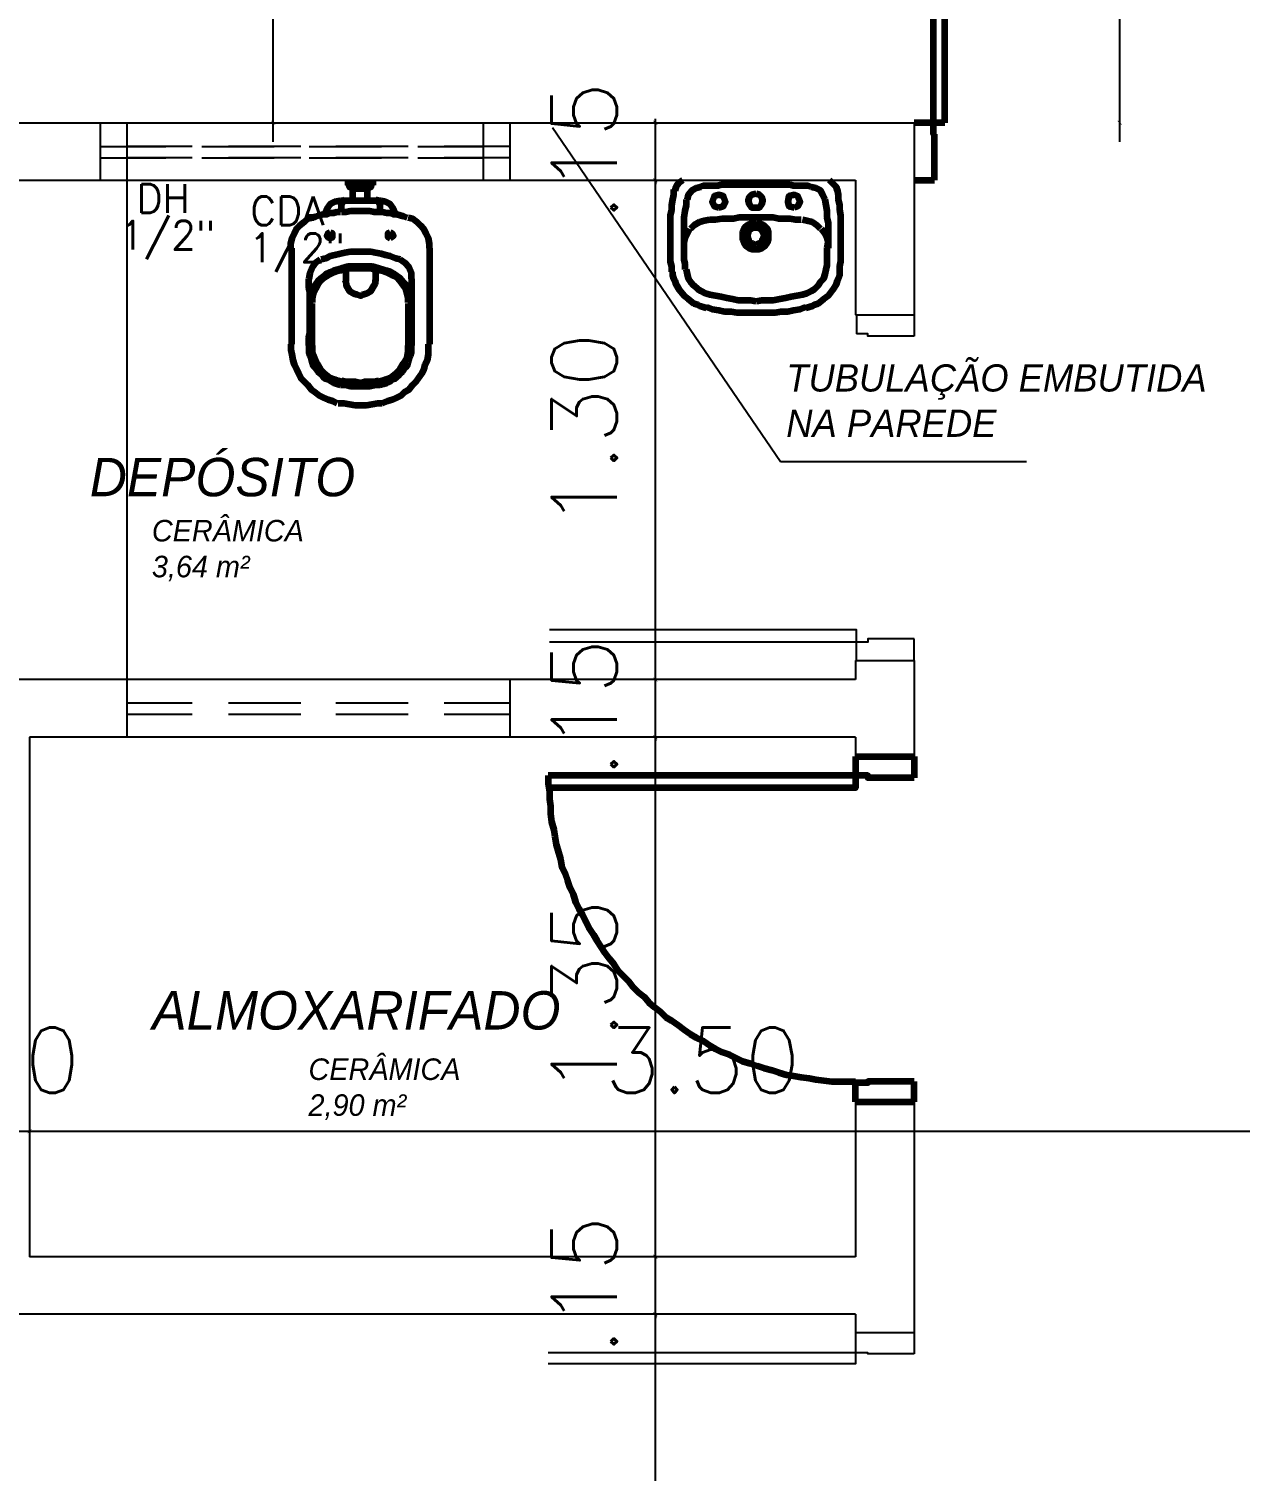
# Model space of a CAD drawing. Header units: millimetres. Extents: x 2273 to 2522, y 1034 to 1187.
# Drawn here: x 2483.969 to 2487.122, y 1117.124 to 1120.879 of the extents above; entities that cross this region are included whole.
import ezdxf

# ---------------------------------------------------------------- set-up
doc = ezdxf.new("R2010")
doc.units = ezdxf.units.MM
for name, color, linetype in [('COTA', 8, 'Continuous'), ('DIVERSOS', 252, 'Continuous'), ('LAYER8', 8, 'Continuous')]:
    doc.layers.add(name, color=color, linetype=linetype)
doc.layers.add('PAREDES', color=4, linetype='Continuous', lineweight=100)
doc.styles.add('Romans', font='romans.shx')
doc.styles.get("Standard").update_dxf_attribs({"font": 'arial.ttf'})
doc.dimstyles.new('COTA50', dxfattribs={"dimtxt": 0.17, "dimasz": 0.01, "dimexe": 0.05, "dimexo": 0.95, "dimgap": 0.1, "dimtad": 1, "dimzin": 4, "dimdsep": 46, "dimtxsty": 'Romans', "dimblk": 'ARCHTICK', "dimcen": -0.3, "dimdle": 0.05, "dimse1": 1, "dimse2": 1, "dimclrd": 2, "dimclre": 3, "dimclrt": 3, "dimadec": 0, "dimazin": 0, "dimtfac": 1, "dimtix": 1, "dimtmove": 2, "dimatfit": 1, "dimldrblk": 'USERTICK', "dimfxl": 0.05, "dimtolj": 1, "dimtzin": 4, "dimlwd": -1, "dimarcsym": 0})

# ---------------------------------------------------------------- blocks, each defined once
blk = doc.blocks.new('L')
at = {"layer": 'PAREDES', "color": 0, "linetype": 'Continuous'}
for points in [[(73.7505, 163.4892), (73.7505, 163.4392)], [(73.7505, 163.4892), (73.9034, 163.4892)], [(73.9034, 163.4892), (73.9034, 163.4333)], [(72.9505, 163.4392), (72.9505, 163.4186), (72.9534, 163.398), (72.9534, 163.3775), (72.9564, 163.3598), (72.9564, 163.3392), (72.9593, 163.3186), (72.9652, 163.298), (72.9681, 163.2804), (72.9711, 163.2598), (72.977, 163.2392), (72.9828, 163.2216), (72.9858, 163.201), (72.9946, 163.1833), (73.0005, 163.1657), (73.0064, 163.148), (73.0152, 163.1304), (73.0211, 163.1098), (73.0299, 163.0922), (73.0387, 163.0775), (73.0475, 163.0598), (73.0564, 163.0422), (73.0681, 163.0245), (73.077, 163.0098), (73.0887, 162.9922), (73.0975, 162.9775), (73.1093, 162.9627), (73.1211, 162.948), (73.1328, 162.9304), (73.1475, 162.9157), (73.1593, 162.9039), (73.1711, 162.8892), (73.1858, 162.8745), (73.2005, 162.8627), (73.2123, 162.848), (73.227, 162.8363), (73.2417, 162.8245), (73.2564, 162.8098), (73.2711, 162.801), (73.2887, 162.7892), (73.3034, 162.7775), (73.3211, 162.7657), (73.3358, 162.7569), (73.3534, 162.748), (73.3711, 162.7363), (73.3858, 162.7275), (73.4034, 162.7186), (73.4211, 162.7127), (73.4387, 162.7039), (73.4564, 162.6951), (73.477, 162.6892), (73.4946, 162.6833), (73.5123, 162.6775), (73.5328, 162.6716), (73.5505, 162.6657), (73.5711, 162.6598), (73.5887, 162.6569), (73.6093, 162.6539), (73.6299, 162.651), (73.6475, 162.648), (73.6681, 162.6451), (73.6887, 162.6422), (73.7093, 162.6422), (73.7299, 162.6422), (73.7505, 162.6422)], [(73.9034, 163.4333), (73.7828, 163.4333), (73.7828, 163.4392), (73.7505, 163.4392), (73.7505, 163.4069), (72.9505, 163.4069)], [(73.7505, 163.4392), (72.9505, 163.4392)], [(73.9034, 162.6422), (73.7828, 162.6422), (73.7828, 162.6392), (73.7505, 162.6392)], [(73.7505, 162.5892), (73.7505, 162.6392)], [(73.9034, 162.5892), (73.9034, 162.6422)], [(73.7505, 162.5892), (73.9034, 162.5892)]]:
    blk.add_lwpolyline(points, dxfattribs=at)
blk = doc.blocks.new('GHJ')
at = {"layer": 'PAREDES', "color": 0, "linetype": 'Continuous'}
for points in [[(75.0534, 165.1422), (75.0505, 165.1686), (75.0505, 165.198), (75.0475, 165.2245), (75.0475, 165.2539), (75.0446, 165.2804), (75.0387, 165.3069), (75.0358, 165.3363), (75.0299, 165.3627), (75.024, 165.3892), (75.0181, 165.4157), (75.0093, 165.4422), (75.0034, 165.4686), (74.9946, 165.4922), (74.9858, 165.5186), (74.977, 165.5451), (74.9652, 165.5686), (74.9534, 165.5922), (74.9446, 165.6186), (74.9328, 165.6422), (74.9181, 165.6657), (74.9064, 165.6892), (74.8917, 165.7098), (74.8799, 165.7333), (74.8652, 165.7569), (74.8475, 165.7775), (74.8328, 165.798), (74.8181, 165.8186), (74.8005, 165.8392), (74.7828, 165.8598), (74.7652, 165.8804), (74.7475, 165.901), (74.7299, 165.9186), (74.7123, 165.9363), (74.6917, 165.9539), (74.6711, 165.9716), (74.6505, 165.9892), (74.6299, 166.0069), (74.6093, 166.0216), (74.5887, 166.0392), (74.5681, 166.0539), (74.5446, 166.0686), (74.5211, 166.0804), (74.5005, 166.0951), (74.477, 166.1069), (74.4534, 166.1216), (74.4299, 166.1333), (74.4034, 166.1422), (74.3799, 166.1539), (74.3564, 166.1657), (74.3299, 166.1745), (74.3034, 166.1833), (74.2799, 166.1922), (74.2534, 166.198), (74.227, 166.2069), (74.2005, 166.2127), (74.174, 166.2186), (74.1475, 166.2245), (74.1181, 166.2275), (74.0917, 166.2333), (74.0652, 166.2363), (74.0358, 166.2363), (74.0093, 166.2392), (73.9799, 166.2392), (73.9505, 166.2422)], [(73.9828, 165.1392), (73.9534, 165.1392), (73.9534, 166.2392)], [(73.9828, 165.1392), (73.9828, 166.2392)], [(73.9564, 165.1098), (73.9534, 165.1098), (73.9534, 165.1392), (73.9034, 165.1392)], [(73.9564, 164.9892), (73.9564, 165.1098)], [(75.1034, 165.1392), (75.0534, 165.1392), (75.0534, 165.1098), (75.0475, 165.1098)], [(75.0475, 164.9892), (75.0475, 165.1098)], [(73.9034, 164.9892), (73.9564, 164.9892)], [(75.1034, 164.9892), (75.0475, 164.9892)]]:
    blk.add_lwpolyline(points, dxfattribs=at)
blk = doc.blocks.new('TR')
at = {"layer": 'PAREDES', "color": 0, "linetype": 'Continuous'}
for points in [[(73.277, 164.9657), (73.277, 164.951), (73.274, 164.9392), (73.2711, 164.9245), (73.2711, 164.9127), (73.2681, 164.898), (73.2681, 164.8863), (73.2681, 164.8716), (73.2681, 164.8598), (73.2681, 164.8451), (73.2681, 164.8304), (73.2681, 164.8186), (73.2681, 164.8039), (73.2681, 164.7922), (73.2681, 164.7775), (73.2711, 164.7657), (73.2711, 164.751)], [(73.3005, 164.9892), (73.2917, 164.9833), (73.2858, 164.9775), (73.2828, 164.9716), (73.2799, 164.9627)], [(73.3475, 164.9716), (73.3358, 164.9686), (73.324, 164.9627), (73.3152, 164.951), (73.3123, 164.9392)], [(73.4917, 164.9775), (73.4799, 164.9775), (73.4711, 164.9775), (73.4623, 164.9775), (73.4534, 164.9775), (73.4446, 164.9775), (73.4358, 164.9775), (73.427, 164.9775), (73.4181, 164.9775), (73.4093, 164.9775), (73.4005, 164.9775), (73.3917, 164.9745), (73.3828, 164.9745), (73.374, 164.9745), (73.3623, 164.9745), (73.3534, 164.9745), (73.3446, 164.9716)], [(73.6358, 164.9716), (73.627, 164.9745), (73.6181, 164.9745), (73.6064, 164.9745), (73.5975, 164.9745), (73.5887, 164.9745), (73.5799, 164.9775), (73.5711, 164.9775), (73.5623, 164.9775), (73.5534, 164.9775), (73.5446, 164.9775), (73.5358, 164.9775), (73.527, 164.9775), (73.5181, 164.9775), (73.5093, 164.9775), (73.5005, 164.9775), (73.4917, 164.9775)], [(73.6711, 164.9392), (73.6652, 164.951), (73.6593, 164.9627), (73.6475, 164.9686), (73.6358, 164.9716)], [(73.7034, 164.9627), (73.7005, 164.9716), (73.6946, 164.9775), (73.6887, 164.9833), (73.6828, 164.9892)], [(73.7093, 164.751), (73.7093, 164.7657), (73.7123, 164.7775), (73.7123, 164.7922), (73.7123, 164.8039), (73.7123, 164.8186), (73.7123, 164.8304), (73.7123, 164.8451), (73.7123, 164.8598), (73.7123, 164.8716), (73.7123, 164.8863), (73.7123, 164.898), (73.7093, 164.9127), (73.7093, 164.9245), (73.7064, 164.9392), (73.7064, 164.951), (73.7034, 164.9657)], [(73.3093, 164.9392), (73.3093, 164.9245), (73.3064, 164.9098), (73.3034, 164.8922), (73.3034, 164.8775), (73.3034, 164.8627), (73.3034, 164.8451), (73.3034, 164.8304), (73.3034, 164.8157)], [(73.3946, 164.9186), (73.4064, 164.9216), (73.4123, 164.9333), (73.4064, 164.948), (73.3946, 164.951), (73.3828, 164.948), (73.377, 164.9333), (73.3828, 164.9216), (73.3946, 164.9186)], [(73.4917, 164.9539), (73.4799, 164.951), (73.474, 164.9451), (73.4711, 164.9363), (73.474, 164.9275), (73.4799, 164.9186), (73.4917, 164.9186)], [(73.4917, 164.9186), (73.5005, 164.9186), (73.5064, 164.9275), (73.5093, 164.9363), (73.5064, 164.9451), (73.5005, 164.951), (73.4917, 164.9539)], [(73.5917, 164.9186), (73.6005, 164.9216), (73.6064, 164.9333), (73.6005, 164.948), (73.5917, 164.951), (73.577, 164.948), (73.574, 164.9333), (73.577, 164.9216), (73.5917, 164.9186)], [(73.677, 164.8127), (73.6799, 164.8304), (73.6799, 164.8451), (73.6799, 164.8598), (73.6799, 164.8775), (73.677, 164.8922), (73.677, 164.9098), (73.674, 164.9245), (73.6711, 164.9392)], [(73.3711, 164.8863), (73.3564, 164.8833), (73.3446, 164.8804), (73.3299, 164.8716), (73.3211, 164.8627)], [(73.4917, 164.8922), (73.477, 164.8922), (73.4623, 164.8922), (73.4475, 164.8922), (73.4328, 164.8892), (73.4181, 164.8892), (73.4034, 164.8892), (73.3858, 164.8863), (73.3711, 164.8863)], [(73.6093, 164.8863), (73.5946, 164.8863), (73.5799, 164.8892), (73.5652, 164.8892), (73.5505, 164.8892), (73.5358, 164.8922), (73.5211, 164.8922), (73.5064, 164.8922), (73.4917, 164.8922)], [(73.6593, 164.8627), (73.6505, 164.8716), (73.6387, 164.8804), (73.624, 164.8833), (73.6123, 164.8863)], [(73.3181, 164.8627), (73.3123, 164.851), (73.3064, 164.8392), (73.3034, 164.8275), (73.3034, 164.8127)], [(73.4917, 164.8804), (73.4799, 164.8775), (73.474, 164.8745), (73.4652, 164.8686), (73.4593, 164.8627), (73.4564, 164.8539), (73.4564, 164.8451), (73.4564, 164.8363), (73.4593, 164.8275), (73.4652, 164.8186), (73.474, 164.8127), (73.4799, 164.8098), (73.4917, 164.8098)], [(73.4917, 164.8657), (73.4828, 164.8657), (73.474, 164.8598), (73.4711, 164.8539), (73.4681, 164.8451), (73.4711, 164.8363), (73.474, 164.8275), (73.4828, 164.8245), (73.4917, 164.8216)], [(73.4917, 164.8098), (73.5005, 164.8098), (73.5064, 164.8127), (73.5152, 164.8186), (73.5211, 164.8275), (73.524, 164.8363), (73.524, 164.8451), (73.524, 164.8539), (73.5211, 164.8627), (73.5152, 164.8686), (73.5064, 164.8745), (73.5005, 164.8775), (73.4917, 164.8804)], [(73.4917, 164.8216), (73.4975, 164.8245), (73.5064, 164.8275), (73.5093, 164.8363), (73.5123, 164.8451), (73.5093, 164.8539), (73.5064, 164.8598), (73.4975, 164.8657), (73.4917, 164.8657)], [(73.6799, 164.8127), (73.6799, 164.8275), (73.677, 164.8392), (73.6711, 164.851), (73.6623, 164.8627)], [(73.3034, 164.8127), (73.3034, 164.798), (73.3034, 164.7833), (73.3064, 164.7716), (73.3064, 164.7569)], [(73.674, 164.7569), (73.677, 164.7686), (73.677, 164.7833), (73.677, 164.798), (73.677, 164.8127)], [(73.274, 164.751), (73.274, 164.7422), (73.277, 164.7333), (73.2799, 164.7275), (73.2828, 164.7186), (73.2917, 164.7039), (73.3034, 164.6892), (73.3152, 164.6804), (73.3299, 164.6686), (73.3387, 164.6657), (73.3446, 164.6627), (73.3534, 164.6598), (73.3623, 164.6569)], [(73.3093, 164.7569), (73.3123, 164.7451), (73.3152, 164.7333), (73.3211, 164.7245), (73.3299, 164.7157), (73.3387, 164.7069), (73.3475, 164.701), (73.3593, 164.6951), (73.3711, 164.6922)], [(73.6123, 164.6922), (73.624, 164.6951), (73.6358, 164.701), (73.6446, 164.7069), (73.6534, 164.7157), (73.6593, 164.7245), (73.6681, 164.7333), (73.6711, 164.7451), (73.674, 164.7569)], [(73.6211, 164.6569), (73.6299, 164.6598), (73.6387, 164.6627), (73.6446, 164.6657), (73.6534, 164.6686), (73.6681, 164.6804), (73.6799, 164.6892), (73.6917, 164.7039), (73.7005, 164.7186), (73.7034, 164.7275), (73.7064, 164.7333), (73.7093, 164.7422), (73.7093, 164.751)], [(73.3623, 164.6598), (73.377, 164.6539), (73.3946, 164.651), (73.4093, 164.648), (73.427, 164.648), (73.4417, 164.6451), (73.4593, 164.6451), (73.474, 164.6451), (73.4917, 164.6451)], [(73.3711, 164.6922), (73.3858, 164.6892), (73.4005, 164.6863), (73.4152, 164.6833), (73.4299, 164.6804), (73.4446, 164.6775), (73.4623, 164.6775), (73.477, 164.6775), (73.4917, 164.6745)], [(73.4917, 164.6745), (73.5064, 164.6775), (73.5211, 164.6775), (73.5358, 164.6775), (73.5534, 164.6804), (73.5681, 164.6833), (73.5828, 164.6863), (73.5975, 164.6892), (73.6123, 164.6922)], [(73.4917, 164.6451), (73.5093, 164.6451), (73.524, 164.6451), (73.5417, 164.6451), (73.5564, 164.648), (73.574, 164.648), (73.5887, 164.651), (73.6064, 164.6539), (73.6211, 164.6598)]]:
    blk.add_lwpolyline(points, dxfattribs=at)
blk = doc.blocks.new('PIO')
at = {"layer": 'PAREDES', "color": 0, "linetype": 'Continuous'}
for points in [[(316.0633, 178.0539), (316.0633, 178.0657)], [(316.0633, 178.0569), (316.128, 178.0569)], [(316.0633, 178.0569), (316.0663, 178.0481), (316.0721, 178.0481)], [(316.0751, 178.0157), (316.0751, 178.0451), (316.1163, 178.0451)], [(316.1133, 178.0157), (316.1133, 178.0451)], [(316.1163, 178.0481), (316.1221, 178.0481), (316.1251, 178.0569)], [(316.128, 178.0539), (316.128, 178.0657)], [(316.0427, 178.0128), (316.028, 178.0098), (316.0163, 178.0039), (316.0074, 177.9922), (316.0015, 177.9775)], [(316.1486, 178.0128), (316.0427, 178.0128)], [(316.0545, 178.0157), (316.0486, 178.0128), (316.0457, 178.0039)], [(316.0457, 177.9833), (316.0457, 178.0039)], [(316.1457, 178.0039), (316.1427, 178.0128), (316.1339, 178.0157)], [(316.1457, 178.0039), (316.1457, 177.9833)], [(316.1868, 177.9775), (316.181, 177.9922), (316.1721, 178.0039), (316.1604, 178.0098), (316.1486, 178.0128)], [(315.9721, 177.9686), (315.9574, 177.9657), (315.9486, 177.9569), (315.9368, 177.9481), (315.928, 177.9392), (315.9221, 177.9275), (315.9163, 177.9157), (315.9133, 177.901), (315.9133, 177.8892)], [(316.0427, 177.9833), (316.0339, 177.9833), (316.0251, 177.9804), (316.0163, 177.9804), (316.0074, 177.9775), (315.9986, 177.9775), (315.9868, 177.9745), (315.978, 177.9716), (315.9692, 177.9686)], [(316.1457, 177.9833), (316.131, 177.9833), (316.1192, 177.9863), (316.1074, 177.9863), (316.0957, 177.9863), (316.081, 177.9863), (316.0692, 177.9863), (316.0574, 177.9833), (316.0457, 177.9833)], [(316.2163, 177.9686), (316.2074, 177.9716), (316.1986, 177.9745), (316.1898, 177.9775), (316.181, 177.9775), (316.1721, 177.9804), (316.1633, 177.9804), (316.1515, 177.9833), (316.1427, 177.9833)], [(316.2751, 177.8892), (316.2751, 177.901), (316.2721, 177.9157), (316.2663, 177.9275), (316.2604, 177.9392), (316.2515, 177.9481), (316.2427, 177.9569), (316.231, 177.9657), (316.2192, 177.9686)], [(316.0163, 177.9304), (316.0104, 177.9275), (316.0074, 177.9216), (316.0104, 177.9186), (316.0163, 177.9157)], [(316.0163, 177.9157), (316.0221, 177.9186), (316.0221, 177.9216), (316.0221, 177.9275), (316.0163, 177.9304)], [(316.1721, 177.9304), (316.1663, 177.9275), (316.1663, 177.9216), (316.1663, 177.9186), (316.1721, 177.9157)], [(316.1721, 177.9157), (316.178, 177.9186), (316.181, 177.9216), (316.178, 177.9275), (316.1721, 177.9304)], [(315.9163, 177.6392), (315.9163, 177.8892)], [(316.0957, 177.8804), (316.081, 177.8804), (316.0692, 177.8804), (316.0545, 177.8775), (316.0427, 177.8745), (316.028, 177.8716), (316.0163, 177.8686), (316.0045, 177.8628), (315.9927, 177.8598)], [(316.1986, 177.8598), (316.1868, 177.8628), (316.1721, 177.8686), (316.1604, 177.8716), (316.1486, 177.8745), (316.1339, 177.8775), (316.1221, 177.8804), (316.1074, 177.8804), (316.0957, 177.8804)], [(316.2751, 177.8892), (316.2751, 177.6392)], [(315.9898, 177.8598), (315.978, 177.851), (315.9692, 177.8392), (315.9633, 177.8245), (315.9604, 177.8098)], [(316.0957, 177.8422), (316.0839, 177.8422), (316.0751, 177.8422), (316.0633, 177.8422), (316.0545, 177.8392), (316.0457, 177.8363), (316.0339, 177.8333), (316.0251, 177.8304), (316.0163, 177.8275)], [(316.1721, 177.8275), (316.1633, 177.8304), (316.1545, 177.8333), (316.1427, 177.8363), (316.1339, 177.8392), (316.1251, 177.8422), (316.1133, 177.8422), (316.1045, 177.8422), (316.0957, 177.8422)], [(316.228, 177.8098), (316.228, 177.8245), (316.2221, 177.8392), (316.2104, 177.851), (316.1986, 177.8598)], [(315.9604, 177.6363), (315.9604, 177.6481), (315.9604, 177.6569), (315.9633, 177.6686), (315.9633, 177.6804), (315.9633, 177.6892), (315.9633, 177.701), (315.9633, 177.7128), (315.9633, 177.7216), (315.9633, 177.7333), (315.9633, 177.7451), (315.9633, 177.7539), (315.9633, 177.7657), (315.9633, 177.7775), (315.9604, 177.7863), (315.9604, 177.7981), (315.9604, 177.8098)], [(316.0163, 177.8275), (316.0045, 177.8216), (315.9957, 177.8128), (315.9839, 177.8039), (315.978, 177.7951), (315.9692, 177.7833), (315.9663, 177.7716), (315.9633, 177.7569), (315.9633, 177.7451)], [(316.0221, 177.8245), (316.0104, 177.8186), (316.0015, 177.8128), (315.9898, 177.8039), (315.9839, 177.7951), (315.978, 177.7833), (315.9721, 177.7716), (315.9692, 177.7598), (315.9692, 177.7481)], [(316.0574, 177.8333), (316.0398, 177.8304), (316.0221, 177.8245)], [(316.0545, 177.8069), (316.0574, 177.7981), (316.0574, 177.7922), (316.0663, 177.7775), (316.078, 177.7716), (316.0868, 177.7686), (316.0957, 177.7657), (316.1015, 177.7686), (316.1104, 177.7716), (316.1221, 177.7775), (316.131, 177.7922), (316.1339, 177.7981), (316.1339, 177.8069)], [(316.0957, 177.8363), (316.0839, 177.8363), (316.0751, 177.8363), (316.0663, 177.8363), (316.0574, 177.8333)], [(316.0574, 177.8039), (316.0574, 177.8333)], [(316.1339, 177.8333), (316.1221, 177.8363), (316.1133, 177.8363), (316.1045, 177.8363), (316.0957, 177.8363)], [(316.1339, 177.8333), (316.1339, 177.8039)], [(316.1663, 177.8245), (316.1486, 177.8304), (316.1339, 177.8333)], [(316.2192, 177.7481), (316.2192, 177.7598), (316.2163, 177.7716), (316.2133, 177.7833), (316.2045, 177.7951), (316.1986, 177.8039), (316.1898, 177.8128), (316.178, 177.8186), (316.1663, 177.8245)], [(316.228, 177.7451), (316.2251, 177.7569), (316.2221, 177.7716), (316.2192, 177.7833), (316.2133, 177.7951), (316.2045, 177.8039), (316.1957, 177.8128), (316.1839, 177.8216), (316.1721, 177.8275)], [(316.228, 177.8098), (316.228, 177.7981), (316.228, 177.7863), (316.228, 177.7775), (316.228, 177.7657), (316.228, 177.7539), (316.228, 177.7451), (316.228, 177.7333), (316.228, 177.7216), (316.228, 177.7128), (316.228, 177.701), (316.228, 177.6892), (316.228, 177.6804), (316.228, 177.6686), (316.228, 177.6569), (316.228, 177.6481), (316.228, 177.6363)], [(315.9692, 177.6363), (315.9692, 177.651), (315.9692, 177.6628), (315.9692, 177.6775), (315.9692, 177.6922), (315.9692, 177.7039), (315.9692, 177.7186), (315.9692, 177.7333), (315.9692, 177.7451)], [(316.2192, 177.7451), (316.2192, 177.7333), (316.2192, 177.7186), (316.2192, 177.7039), (316.2192, 177.6922), (316.2192, 177.6775), (316.2192, 177.6628), (316.2192, 177.651), (316.2192, 177.6363)], [(315.9133, 177.6392), (315.9133, 177.6245), (315.9163, 177.6128), (315.9192, 177.5981), (315.9221, 177.5863), (315.928, 177.5745), (315.9339, 177.5628), (315.9398, 177.551), (315.9486, 177.5422), (315.9574, 177.5333), (315.9663, 177.5216), (315.9751, 177.5157), (315.9868, 177.5069), (315.9986, 177.501), (316.0104, 177.4951), (316.0221, 177.4922), (316.0339, 177.4863)], [(315.9604, 177.6363), (315.9604, 177.6275), (315.9604, 177.6186), (315.9633, 177.6098), (315.9663, 177.601), (315.9692, 177.5922), (315.9721, 177.5833), (315.978, 177.5775), (315.9839, 177.5686), (315.9898, 177.5628), (315.9957, 177.5569), (316.0015, 177.551), (316.0104, 177.5481), (316.0192, 177.5422), (316.0251, 177.5392), (316.0339, 177.5363), (316.0427, 177.5333)], [(315.9692, 177.6363), (315.9692, 177.6275), (315.9692, 177.6186), (315.9751, 177.6039), (315.981, 177.5892), (315.9898, 177.5745), (316.0015, 177.5628), (316.0133, 177.5539), (316.028, 177.5481), (316.0368, 177.5451), (316.0457, 177.5422)], [(316.1427, 177.5422), (316.1515, 177.5451), (316.1604, 177.5481), (316.1751, 177.5539), (316.1868, 177.5628), (316.1986, 177.5745), (316.2074, 177.5892), (316.2163, 177.6039), (316.2192, 177.6186), (316.2192, 177.6275), (316.2192, 177.6363)], [(316.1457, 177.5333), (316.1545, 177.5363), (316.1633, 177.5392), (316.1721, 177.5422), (316.178, 177.5481), (316.1868, 177.551), (316.1927, 177.5569), (316.1986, 177.5628), (316.2045, 177.5686), (316.2104, 177.5775), (316.2163, 177.5833), (316.2192, 177.5922), (316.2221, 177.601), (316.2251, 177.6098), (316.228, 177.6186), (316.228, 177.6275), (316.228, 177.6363)], [(316.1515, 177.4863), (316.1663, 177.4922), (316.178, 177.4951), (316.1898, 177.501), (316.2015, 177.5069), (316.2104, 177.5157), (316.2221, 177.5216), (316.231, 177.5333), (316.2398, 177.5422), (316.2457, 177.551), (316.2545, 177.5628), (316.2604, 177.5745), (316.2633, 177.5863), (316.2692, 177.5981), (316.2721, 177.6128), (316.2721, 177.6245), (316.2721, 177.6392)], [(316.0457, 177.5451), (316.0574, 177.5422), (316.0692, 177.5422), (316.081, 177.5422), (316.0957, 177.5392)], [(316.0957, 177.5392), (316.1074, 177.5422), (316.1192, 177.5422), (316.131, 177.5422), (316.1427, 177.5451)], [(316.0427, 177.5333), (316.0574, 177.5333), (316.0692, 177.5304), (316.081, 177.5304), (316.0957, 177.5304)], [(316.0957, 177.5304), (316.1074, 177.5304), (316.1192, 177.5304), (316.1339, 177.5333), (316.1457, 177.5333)], [(316.0368, 177.4863), (316.0515, 177.4863), (316.0663, 177.4833), (316.081, 177.4804), (316.0957, 177.4804), (316.1104, 177.4804), (316.1251, 177.4833), (316.1398, 177.4863), (316.1515, 177.4863)]]:
    blk.add_lwpolyline(points, dxfattribs=at)
blk = doc.blocks.new('_ArchTick')
at = {"color": 0, "linetype": 'ByBlock', "const_width": 0.15}
blk.add_lwpolyline([(-0.5, -0.5), (0.5, 0.5)], dxfattribs=at)
blk = doc.blocks.new('*D84')
at = {"color": 2, "transparency": 16777216}
blk.add_line((2486.8087, 1120.585), (2486.8087, 1122.4245), dxfattribs=at)
at = {"layer": 'Defpoints', "color": 0, "transparency": 16777216}
for p in [(2486.2502, 1122.3745), (2486.8087, 1122.3745), (2486.274, 1120.635)]:
    blk.add_point(p, dxfattribs=at)
at = {"color": 2, "transparency": 16777216, "xscale": 0.01, "yscale": 0.01, "zscale": 0.01}
for p, rotation in [((2486.8087, 1122.3745), 90), ((2486.8087, 1120.635), 270)]:
    blk.add_blockref('_ArchTick', p, dxfattribs=dict(at, rotation=rotation))
at = {"color": 3, "transparency": 16777216, "insert": (2486.6237, 1121.5047), "char_height": 0.17, "attachment_point": 5, "rotation": 90, "style": 'Romans'}
blk.add_mtext('\\A1;1.74', dxfattribs=at)
blk = doc.blocks.new('USERTICK')
at = {"layer": 'COTA', "color": 0}
for p, q in [((-1, 0), (1, 0)), ((0, 1), (0, -1))]:
    blk.add_line(p, q, dxfattribs=at)
blk.add_circle((0, 0), 0.25, dxfattribs=at)
blk = doc.blocks.new('*D102')
at = {"color": 2, "transparency": 16777216}
blk.add_line((2484.6051, 1120.585), (2484.6051, 1124.4381), dxfattribs=at)
at = {"layer": 'Defpoints', "color": 0, "transparency": 16777216}
for p in [(2484.6051, 1124.3881), (2486.1127, 1124.3881), (2486.0921, 1120.635)]:
    blk.add_point(p, dxfattribs=at)
at = {"color": 2, "transparency": 16777216, "xscale": 0.01, "yscale": 0.01, "zscale": 0.01}
for p, rotation in [((2484.6051, 1124.3881), 90), ((2484.6051, 1120.635), 270)]:
    blk.add_blockref('_ArchTick', p, dxfattribs=dict(at, rotation=rotation))
at = {"color": 3, "transparency": 16777216, "insert": (2484.4201, 1122.5115), "char_height": 0.17, "attachment_point": 5, "rotation": 90, "style": 'Romans'}
blk.add_mtext('\\A1;3.75', dxfattribs=at)
blk = doc.blocks.new('*D147')
at = {"color": 2, "transparency": 16777216}
blk.add_line((2485.6, 1116.082), (2485.6, 1117.582), dxfattribs=at)
at = {"layer": 'Defpoints', "color": 0, "transparency": 16777216}
for p in [(2484.8953, 1117.532), (2485.6, 1117.532), (2484.8953, 1116.132)]:
    blk.add_point(p, dxfattribs=at)
at = {"color": 2, "transparency": 16777216, "xscale": 0.01, "yscale": 0.01, "zscale": 0.01}
for p, rotation in [((2485.6, 1117.532), 90), ((2485.6, 1116.132), 270)]:
    blk.add_blockref('_ArchTick', p, dxfattribs=dict(at, rotation=rotation))
at = {"color": 3, "transparency": 16777216, "insert": (2485.415, 1116.832), "char_height": 0.17, "attachment_point": 5, "rotation": 90, "style": 'Romans'}
blk.add_mtext('\\A1;1.40', dxfattribs=at)
blk = doc.blocks.new('*D148')
at = {"color": 2, "transparency": 16777216}
for p, q in [((2485.6, 1117.682), (2485.6, 1117.692)), ((2485.6, 1117.532), (2485.6, 1117.682)), ((2485.6, 1117.532), (2485.6, 1117.522))]:
    blk.add_line(p, q, dxfattribs=at)
at = {"layer": 'Defpoints', "color": 0, "transparency": 16777216}
for p in [(2484.8953, 1117.682), (2485.6, 1117.682), (2484.8953, 1117.532)]:
    blk.add_point(p, dxfattribs=at)
at = {"color": 2, "transparency": 16777216, "xscale": 0.01, "yscale": 0.01, "zscale": 0.01}
for p, rotation in [((2485.6, 1117.682), 270), ((2485.6, 1117.532), 90)]:
    blk.add_blockref('_ArchTick', p, dxfattribs=dict(at, rotation=rotation))
at = {"color": 3, "transparency": 16777216, "insert": (2485.415, 1117.607), "char_height": 0.17, "attachment_point": 5, "rotation": 90, "style": 'Romans'}
blk.add_mtext('\\A1;.15', dxfattribs=at)
blk = doc.blocks.new('*D149')
at = {"color": 2, "transparency": 16777216}
blk.add_line((2485.6, 1117.632), (2485.6, 1119.085), dxfattribs=at)
at = {"layer": 'Defpoints', "color": 0, "transparency": 16777216}
for p in [(2484.8953, 1119.035), (2485.6, 1119.035), (2484.8953, 1117.682)]:
    blk.add_point(p, dxfattribs=at)
at = {"color": 2, "transparency": 16777216, "xscale": 0.01, "yscale": 0.01, "zscale": 0.01}
for p, rotation in [((2485.6, 1119.035), 90), ((2485.6, 1117.682), 270)]:
    blk.add_blockref('_ArchTick', p, dxfattribs=dict(at, rotation=rotation))
at = {"color": 3, "transparency": 16777216, "insert": (2485.415, 1118.3585), "char_height": 0.17, "attachment_point": 5, "rotation": 90, "style": 'Romans'}
blk.add_mtext('\\A1;1.35', dxfattribs=at)
blk = doc.blocks.new('*D150')
at = {"color": 2, "transparency": 16777216}
for p, q in [((2485.6, 1119.185), (2485.6, 1119.195)), ((2485.6, 1119.035), (2485.6, 1119.185)), ((2485.6, 1119.035), (2485.6, 1119.025))]:
    blk.add_line(p, q, dxfattribs=at)
at = {"layer": 'Defpoints', "color": 0, "transparency": 16777216}
for p in [(2484.8953, 1119.185), (2485.6, 1119.185), (2484.8953, 1119.035)]:
    blk.add_point(p, dxfattribs=at)
at = {"color": 2, "transparency": 16777216, "xscale": 0.01, "yscale": 0.01, "zscale": 0.01}
for p, rotation in [((2485.6, 1119.185), 270), ((2485.6, 1119.035), 90)]:
    blk.add_blockref('_ArchTick', p, dxfattribs=dict(at, rotation=rotation))
at = {"color": 3, "transparency": 16777216, "insert": (2485.415, 1119.11), "char_height": 0.17, "attachment_point": 5, "rotation": 90, "style": 'Romans'}
blk.add_mtext('\\A1;.15', dxfattribs=at)
blk = doc.blocks.new('*D151')
at = {"color": 2, "transparency": 16777216}
blk.add_line((2485.6, 1119.135), (2485.6, 1120.535), dxfattribs=at)
at = {"layer": 'Defpoints', "color": 0, "transparency": 16777216}
for p in [(2484.8953, 1120.485), (2485.6, 1120.485), (2484.8953, 1119.185)]:
    blk.add_point(p, dxfattribs=at)
at = {"color": 2, "transparency": 16777216, "xscale": 0.01, "yscale": 0.01, "zscale": 0.01}
for p, rotation in [((2485.6, 1120.485), 90), ((2485.6, 1119.185), 270)]:
    blk.add_blockref('_ArchTick', p, dxfattribs=dict(at, rotation=rotation))
at = {"color": 3, "transparency": 16777216, "insert": (2485.415, 1119.835), "char_height": 0.17, "attachment_point": 5, "rotation": 90, "style": 'Romans'}
blk.add_mtext('\\A1;1.30', dxfattribs=at)
blk = doc.blocks.new('*D152')
at = {"color": 2, "transparency": 16777216}
for p, q in [((2485.6, 1120.635), (2485.6, 1120.645)), ((2485.6, 1120.485), (2485.6, 1120.635)), ((2485.6, 1120.485), (2485.6, 1120.475))]:
    blk.add_line(p, q, dxfattribs=at)
at = {"layer": 'Defpoints', "color": 0, "transparency": 16777216}
for p in [(2485.0482, 1120.635), (2485.6, 1120.635), (2484.8953, 1120.485)]:
    blk.add_point(p, dxfattribs=at)
at = {"color": 2, "transparency": 16777216, "xscale": 0.01, "yscale": 0.01, "zscale": 0.01}
for p, rotation in [((2485.6, 1120.635), 270), ((2485.6, 1120.485), 90)]:
    blk.add_blockref('_ArchTick', p, dxfattribs=dict(at, rotation=rotation))
at = {"color": 3, "transparency": 16777216, "insert": (2485.415, 1120.56), "char_height": 0.17, "attachment_point": 5, "rotation": 90, "style": 'Romans'}
blk.add_mtext('\\A1;.15', dxfattribs=at)
blk = doc.blocks.new('*D181')
at = {"color": 2, "transparency": 16777216}
blk.add_line((2491.0634, 1116.832), (2491.0634, 1120.535), dxfattribs=at)
at = {"layer": 'Defpoints', "color": 0, "transparency": 16777216}
for p in [(2482.6404, 1120.485), (2491.0634, 1120.485), (2483.8904, 1116.882)]:
    blk.add_point(p, dxfattribs=at)
at = {"color": 2, "transparency": 16777216, "xscale": 0.01, "yscale": 0.01, "zscale": 0.01}
for p, rotation in [((2491.0634, 1120.485), 90), ((2491.0634, 1116.882), 270)]:
    blk.add_blockref('_ArchTick', p, dxfattribs=dict(at, rotation=rotation))
at = {"color": 3, "transparency": 16777216, "insert": (2490.8784, 1118.6835), "char_height": 0.17, "attachment_point": 5, "rotation": 90, "style": 'Romans'}
blk.add_mtext('\\A1;3.60', dxfattribs=at)
blk = doc.blocks.new('*D182')
at = {"color": 2, "transparency": 16777216}
for p, q in [((2491.0634, 1120.635), (2491.0634, 1120.645)), ((2491.0634, 1120.485), (2491.0634, 1120.635)), ((2491.0634, 1120.485), (2491.0634, 1120.475))]:
    blk.add_line(p, q, dxfattribs=at)
at = {"layer": 'Defpoints', "color": 0, "transparency": 16777216}
for p in [(2482.6404, 1120.635), (2491.0634, 1120.635), (2482.6404, 1120.485)]:
    blk.add_point(p, dxfattribs=at)
at = {"color": 2, "transparency": 16777216, "xscale": 0.01, "yscale": 0.01, "zscale": 0.01}
for p, rotation in [((2491.0634, 1120.635), 270), ((2491.0634, 1120.485), 90)]:
    blk.add_blockref('_ArchTick', p, dxfattribs=dict(at, rotation=rotation))
at = {"color": 3, "transparency": 16777216, "insert": (2490.8784, 1120.56), "char_height": 0.17, "attachment_point": 5, "rotation": 90, "style": 'Romans'}
blk.add_mtext('\\A1;.15', dxfattribs=at)
blk = doc.blocks.new('*D203')
at = {"color": 2, "transparency": 16777216}
for p, q in [((2483.8711, 1118.0086), (2483.8611, 1118.0086)), ((2483.8711, 1118.0086), (2483.9711, 1118.0086)), ((2483.9711, 1118.0086), (2483.9811, 1118.0086))]:
    blk.add_line(p, q, dxfattribs=at)
at = {"layer": 'Defpoints', "color": 0, "transparency": 16777216}
for p in [(2483.8711, 1118.432), (2483.9711, 1118.0086), (2483.9711, 1117.682)]:
    blk.add_point(p, dxfattribs=at)
at = {"color": 2, "transparency": 16777216, "xscale": 0.01, "yscale": 0.01, "zscale": 0.01}
blk.add_blockref('_ArchTick', (2483.8711, 1118.0086), dxfattribs=at)
at = {"color": 2, "transparency": 16777216, "xscale": 0.01, "yscale": 0.01, "zscale": 0.01, "rotation": 180}
blk.add_blockref('_ArchTick', (2483.9711, 1118.0086), dxfattribs=at)
at = {"color": 3, "transparency": 16777216, "insert": (2483.9211, 1118.1936), "char_height": 0.17, "attachment_point": 5, "style": 'Romans'}
blk.add_mtext('\\A1;.10', dxfattribs=at)
blk = doc.blocks.new('*D204')
at = {"color": 2, "transparency": 16777216}
blk.add_line((2483.9211, 1118.0086), (2487.524, 1118.0086), dxfattribs=at)
at = {"layer": 'Defpoints', "color": 0, "transparency": 16777216}
for p in [(2487.474, 1118.0086), (2483.9711, 1117.682), (2487.474, 1117.185)]:
    blk.add_point(p, dxfattribs=at)
at = {"color": 2, "transparency": 16777216, "xscale": 0.01, "yscale": 0.01, "zscale": 0.01, "rotation": 180}
blk.add_blockref('_ArchTick', (2483.9711, 1118.0086), dxfattribs=at)
at = {"color": 2, "transparency": 16777216, "xscale": 0.01, "yscale": 0.01, "zscale": 0.01}
blk.add_blockref('_ArchTick', (2487.474, 1118.0086), dxfattribs=at)
at = {"color": 3, "transparency": 16777216, "insert": (2485.7226, 1118.1936), "char_height": 0.17, "attachment_point": 5, "style": 'Romans'}
blk.add_mtext('\\A1;3.50', dxfattribs=at)

msp = doc.modelspace()

# ---------------------------------------------------------------- linework, layer by layer
at = {"layer": 'LAYER8', "linetype": 'Continuous'}
for p, q in [((2484.1549, 1120.635), (2484.1549, 1120.485)), ((2485.152, 1120.635), (2485.152, 1120.485)), ((2486.1211, 1120.135), (2486.274, 1120.135)), ((2486.1211, 1119.235), (2486.274, 1119.235))]:
    msp.add_line(p, q, dxfattribs=at)
at = {"layer": 'LAYER8', "color": 0, "linetype": 'ByBlock'}
for p, q in [((2484.224, 1120.635), (2484.224, 1120.485)), ((2485.2211, 1120.635), (2485.2211, 1120.485))]:
    msp.add_line(p, q, dxfattribs=at)
at = {"layer": 'LAYER8', "color": 0, "linetype": 'Continuous'}
for p, q in [((2485.9255, 1119.7515), (2485.3325, 1120.622)), ((2486.5665, 1119.7515), (2485.9255, 1119.7515))]:
    msp.add_line(p, q, dxfattribs=at)
at = {"layer": 'LAYER8', "linetype": 'ByBlock'}
for p, q in [((2484.224, 1119.185), (2484.224, 1119.035)), ((2485.2211, 1119.185), (2485.2211, 1119.035))]:
    msp.add_line(p, q, dxfattribs=at)
at = {"layer": 'LAYER8', "linetype": 'Continuous'}
for points in [[(2482.3711, 1120.635), (2486.274, 1120.635)], [(2486.274, 1120.635), (2486.274, 1120.135)], [(2484.1549, 1120.5732), (2484.3255, 1120.5732)], [(2484.1549, 1120.5438), (2484.3255, 1120.5438)], [(2484.4196, 1120.5732), (2484.6079, 1120.5732)], [(2484.4196, 1120.5438), (2484.6079, 1120.5438)], [(2484.699, 1120.5732), (2484.8873, 1120.5732)], [(2484.699, 1120.5438), (2484.8873, 1120.5438)], [(2484.9814, 1120.5732), (2485.152, 1120.5732)], [(2484.9814, 1120.5438), (2485.152, 1120.5438)], [(2483.3211, 1120.485), (2486.1211, 1120.485)], [(2486.1211, 1120.485), (2486.1211, 1120.135)], [(2486.124, 1120.135), (2486.124, 1120.085)], [(2486.274, 1120.135), (2486.274, 1120.0791)], [(2486.274, 1120.0791), (2486.1535, 1120.0791), (2486.1535, 1120.085), (2486.124, 1120.085)], [(2486.274, 1119.2909), (2486.1535, 1119.2909), (2486.1535, 1119.282), (2486.124, 1119.282), (2486.124, 1119.3144), (2485.324, 1119.3144)], [(2486.124, 1119.282), (2485.324, 1119.282)], [(2486.124, 1119.235), (2486.124, 1119.282)], [(2486.274, 1119.235), (2486.274, 1119.2909)], [(2486.1211, 1119.235), (2486.1211, 1119.185)], [(2486.274, 1119.235), (2486.274, 1118.985)], [(2486.1211, 1119.185), (2483.3211, 1119.185)], [(2486.1211, 1119.035), (2483.9711, 1119.035)], [(2483.9711, 1119.035), (2483.9711, 1117.682)], [(2486.1211, 1119.035), (2486.1211, 1118.985)], [(2486.1211, 1118.985), (2486.1211, 1118.935)], [(2486.1211, 1118.985), (2486.274, 1118.985)], [(2486.274, 1118.985), (2486.274, 1118.9291)], [(2486.274, 1118.9291), (2486.1535, 1118.9291), (2486.1535, 1118.935), (2486.1211, 1118.935), (2486.1211, 1118.9026), (2485.3211, 1118.9026)], [(2486.1211, 1118.935), (2485.3211, 1118.935)], [(2486.1211, 1118.085), (2486.1211, 1117.682)], [(2486.274, 1118.085), (2486.274, 1117.485)], [(2486.1211, 1117.682), (2483.9711, 1117.682)], [(2486.1211, 1117.532), (2482.5211, 1117.532)], [(2486.1211, 1117.532), (2486.1211, 1117.485)], [(2486.1211, 1117.485), (2486.1211, 1117.432)], [(2486.1211, 1117.485), (2486.274, 1117.485)], [(2486.274, 1117.485), (2486.274, 1117.4291)], [(2486.274, 1117.4291), (2486.1535, 1117.4291), (2486.1535, 1117.432), (2486.1211, 1117.432), (2486.1211, 1117.4026), (2485.3211, 1117.4026)], [(2486.1211, 1117.432), (2485.3211, 1117.432)]]:
    msp.add_lwpolyline(points, dxfattribs=at)
at = {"layer": 'LAYER8', "color": 0, "linetype": 'Continuous'}
for points in [[(2484.3946, 1120.5732), (2484.224, 1120.5732)], [(2484.3946, 1120.5438), (2484.224, 1120.5438)], [(2484.677, 1120.5732), (2484.4888, 1120.5732)], [(2484.677, 1120.5438), (2484.4888, 1120.5438)], [(2484.9564, 1120.5732), (2484.7682, 1120.5732)], [(2484.9564, 1120.5438), (2484.7682, 1120.5438)], [(2485.2211, 1120.5732), (2485.0505, 1120.5732)], [(2485.2211, 1120.5438), (2485.0505, 1120.5438)], [(2484.224, 1120.485), (2484.224, 1119.185)], [(2484.3946, 1119.1232), (2484.224, 1119.1232)], [(2484.677, 1119.1232), (2484.4888, 1119.1232)], [(2484.9564, 1119.1232), (2484.7682, 1119.1232)], [(2485.2211, 1119.1232), (2485.0505, 1119.1232)], [(2484.3946, 1119.0938), (2484.224, 1119.0938)], [(2484.677, 1119.0938), (2484.4888, 1119.0938)], [(2484.9564, 1119.0938), (2484.7682, 1119.0938)], [(2485.2211, 1119.0938), (2485.0505, 1119.0938)], [(2486.274, 1118.1379), (2486.1535, 1118.1379), (2486.1535, 1118.135), (2486.1211, 1118.135)], [(2486.1211, 1118.085), (2486.1211, 1118.135)], [(2486.274, 1118.085), (2486.274, 1118.1379)], [(2486.1211, 1118.085), (2486.274, 1118.085)]]:
    msp.add_lwpolyline(points, dxfattribs=at)

# ---------------------------------------------------------------- block references
at = {"layer": 'DIVERSOS', "linetype": 'ByBlock'}
msp.add_blockref('TR', (2412.3706, 955.4958), dxfattribs=at)
at = {"layer": 'LAYER8', "linetype": 'Continuous'}
for name in ['GHJ', 'L']:
    msp.add_blockref(name, (2412.3706, 955.4958), dxfattribs=at)
at = {"layer": 'LAYER8', "linetype": 'ByBlock', "rotation": 0.0202295058525375}
msp.add_blockref('PIO', (2168.8001, 942.3072), dxfattribs=at)

# ---------------------------------------------------------------- texts
at = {"color": 3, "style": 'Romans'}
for s, p in [('DH', (2484.2498, 1120.4004)), ('CDA', (2484.5456, 1120.368)), ('1/2"', (2484.2045, 1120.3045)), ('1/2"', (2484.5413, 1120.2716))]:
    msp.add_text(s, height=0.075, dxfattribs=at).set_placement(p)
at = {"layer": 'LAYER8', "color": 0, "linetype": 'Continuous', "attachment_point": 1}
for s, insert, char_height, width in [('{\\fHarlow Solid Italic|b0|i0|c0|p82;TUBULAÇÃO EMBUTIDA \\PNA PAREDE }', (2485.9407, 1120.0058), 0.07081, 1.12696), ('{\\fHarlow Solid Italic|b0|i0|c0|p82;DEPÓSITO}', (2484.1277, 1119.7622), 0.1, 1.591519), ('{\\fHarlow Solid Italic|b0|i0|c0|p82;CERÂMICA\\P3,64 m²}', (2484.2894, 1119.6007), 0.056045, 1.591519), ('{\\fHarlow Solid Italic|b0|i0|c0|p82;ALMOXARIFADO}', (2484.2905, 1118.3735), 0.1, 1.591519), ('{\\fHarlow Solid Italic|b0|i0|c0|p82;CERÂMICA\\P2,90 m²}', (2484.6971, 1118.1983), 0.056045, 1.591519)]:
    msp.add_mtext(s, dxfattribs=dict(at, insert=insert, char_height=char_height, width=width))

# ---------------------------------------------------------------- dimensions: what is measured, and where the dimension line sits
for base, p1, p2, angle, picture, middle in [((2484.6051, 1124.3881), (2486.0921, 1120.635), (2486.1127, 1124.3881), 90, '*D102', (2484.4201, 1122.5115)), ((2486.8087, 1122.3745), (2486.274, 1120.635), (2486.2502, 1122.3745), 90, '*D84', (2486.6237, 1121.5047)), ((2491.0634, 1120.635), (2482.6404, 1120.485), (2482.6404, 1120.635), 270, '*D182', (2490.8784, 1120.56)), ((2485.6, 1120.635), (2484.8953, 1120.485), (2485.0482, 1120.635), 270, '*D152', (2485.415, 1120.56)), ((2491.0634, 1120.485), (2483.8904, 1116.882), (2482.6404, 1120.485), 270, '*D181', (2490.8784, 1118.6835)), ((2485.6, 1120.485), (2484.8953, 1119.185), (2484.8953, 1120.485), 270, '*D151', (2485.415, 1119.835)), ((2485.6, 1119.185), (2484.8953, 1119.035), (2484.8953, 1119.185), 270, '*D150', (2485.415, 1119.11)), ((2485.6, 1119.035), (2484.8953, 1117.682), (2484.8953, 1119.035), 270, '*D149', (2485.415, 1118.3585)), ((2485.6, 1117.682), (2484.8953, 1117.532), (2484.8953, 1117.682), 270, '*D148', (2485.415, 1117.607)), ((2485.6, 1117.532), (2484.8953, 1116.132), (2484.8953, 1117.532), 270, '*D147', (2485.415, 1116.832))]:
    dim = msp.add_linear_dim(base=base, p1=p1, p2=p2, angle=angle, dimstyle='COTA50')
    dim.commit()
    dim.dimension.update_dxf_attribs({"geometry": picture, "text_midpoint": middle})
for base, p1, p2, picture, middle in [((2483.9711, 1118.0086), (2483.8711, 1118.432), (2483.9711, 1117.682), '*D203', (2483.9211, 1118.1936)), ((2487.474, 1118.0086), (2483.9711, 1117.682), (2487.474, 1117.185), '*D204', (2485.7226, 1118.1936))]:
    dim = msp.add_linear_dim(base=base, p1=p1, p2=p2, dimstyle='COTA50')
    dim.commit()
    dim.dimension.update_dxf_attribs({"geometry": picture, "text_midpoint": middle})

doc.saveas('drawing.dxf')
